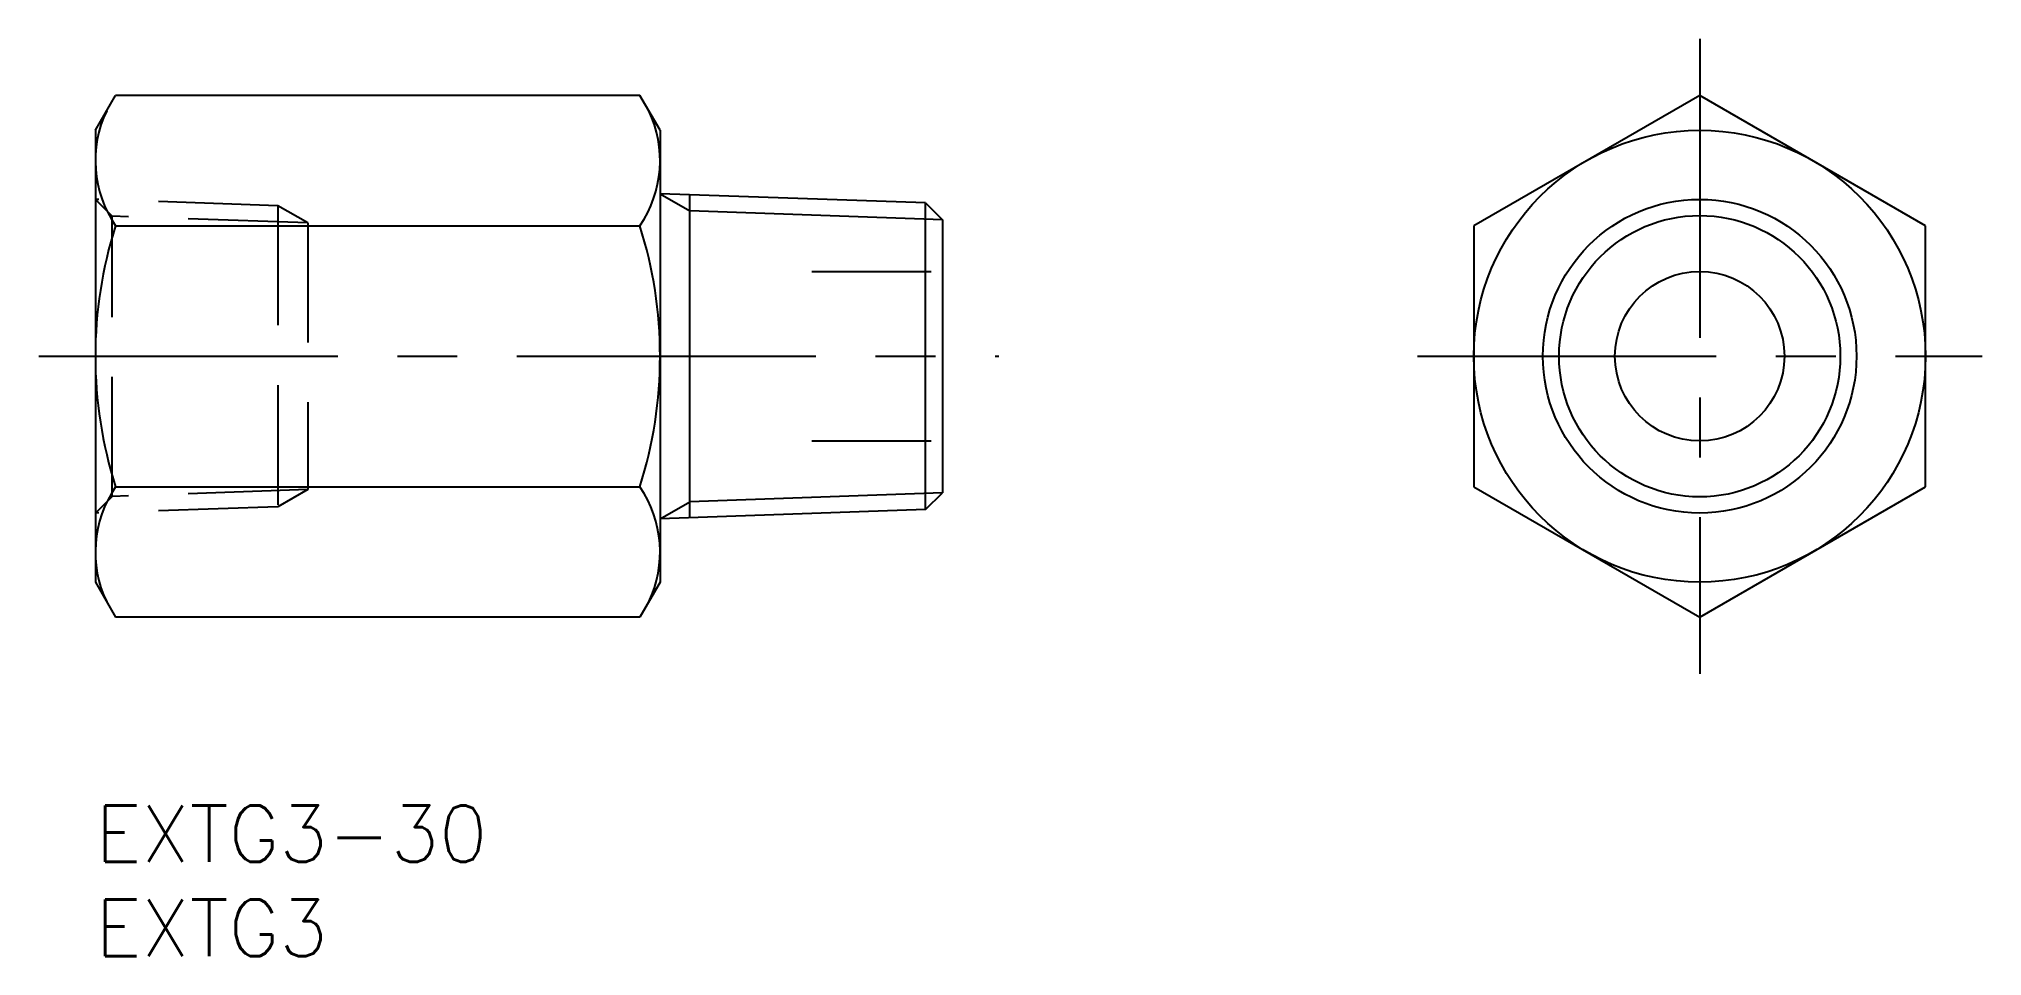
# Model space of a CAD drawing. Extents: x -3 to 100, y -8 to 41.
import ezdxf

# ---------------------------------------------------------------- set-up
doc = ezdxf.new("R2010")
doc.units = 0
doc.header["$LTSCALE"] = 0.5
doc.linetypes.add('CENTER', pattern=[50.8, 31.75, -6.35, 6.35, -6.35])
doc.linetypes.add('DASHED', pattern=[19.05, 12.7, -6.35])
for name, color, linetype in [('MSM_CENTER', 1, 'CENTER'), ('MSM_CONTINUOUS', 7, 'CONTINUOUS'), ('MSM_DASHED', 4, 'DASHED'), ('MSM_NARROW', 5, 'CONTINUOUS'), ('MSM_PART_NUMBER', 7, 'CONTINUOUS')]:
    doc.layers.add(name, color=color, linetype=linetype)
doc.styles.get("Standard").update_dxf_attribs({"font": 'txt.shx', "height": 3, "bigfont": 'bigfont.shx'})

# ---------------------------------------------------------------- blocks, each defined once
blk = doc.blocks.new('*U3')
at = {"layer": 'MSM_PART_NUMBER'}
blk.add_text('EXTG3-30', height=3, dxfattribs=at).set_placement((0, -3))
blk = doc.blocks.new('*U4')
at = {"layer": 'MSM_PART_NUMBER'}
blk.add_text('EXTG3', height=3, dxfattribs=at).set_placement((0, -8))

msp = doc.modelspace()

# ---------------------------------------------------------------- linework, layer by layer
at = {"layer": 'MSM_CENTER'}
for p, q in [((85.23, 40.71), (85.23, 7)), ((-3, 23.86), (48, 23.86)), ((70.23, 23.86), (100.23, 23.86))]:
    msp.add_line(p, q, dxfattribs=at)
at = {"layer": 'MSM_CONTINUOUS'}
for p, q in [((0, 35.86), (1.07, 37.71)), ((28.93, 37.71), (1.07, 37.71)), ((30, 35.86), (28.93, 37.71)), ((85.23, 37.71), (73.23, 30.78)), ((97.23, 30.78), (85.23, 37.71)), ((0, 35.86), (0, 11.86)), ((30, 35.86), (30, 11.86)), ((44.11, 32), (30, 32.49)), ((31.58, 15.28), (31.58, 32.43)), ((44.11, 15.72), (44.11, 32)), ((44.11, 32), (45, 31.11)), ((45, 31.11), (45, 16.6)), ((1.07, 30.78), (28.93, 30.78)), ((73.23, 30.78), (73.23, 16.93)), ((97.23, 16.93), (97.23, 30.78)), ((1.07, 16.93), (28.93, 16.93)), ((44.11, 15.72), (45, 16.6)), ((73.23, 16.93), (85.23, 10)), ((85.23, 10), (97.23, 16.93)), ((44.11, 15.72), (30, 15.22)), ((0, 11.86), (1.07, 10)), ((30, 11.86), (28.93, 10)), ((28.93, 10), (1.07, 10))]:
    msp.add_line(p, q, dxfattribs=at)
for radius in [12, 8.33, 4.5]:
    msp.add_circle((85.23, 23.86), radius, dxfattribs=at)
for centre, radius, start, end in [((6.13, 34.25), 6.13, 154.3842, 214.3842), ((23.87, 34.25), 6.13, 325.6158, 25.6158), ((22.93, 23.86), 22.93, 162.412, 197.588), ((7.07, 23.86), 22.93, 342.412, 17.588), ((6.13, 13.46), 6.13, 145.6158, 205.6158), ((23.87, 13.46), 6.13, 334.3842, 34.3842)]:
    msp.add_arc(centre, radius, start, end, dxfattribs=at)
at = {"layer": 'MSM_DASHED'}
for p, q in [((9.7, 31.85), (0, 32.19)), ((0.89, 31.3), (0, 32.19)), ((0.89, 16.41), (0.89, 31.3)), ((11.28, 30.94), (0.89, 31.3)), ((9.7, 31.85), (9.7, 15.86)), ((11.28, 30.94), (9.7, 31.85)), ((11.28, 30.94), (11.28, 16.78)), ((38.06, 28.36), (45, 28.36)), ((38.06, 19.36), (45, 19.36)), ((11.28, 16.78), (0.89, 16.41)), ((11.28, 16.78), (9.7, 15.86)), ((0.89, 16.41), (0, 15.53)), ((9.7, 15.86), (0, 15.53))]:
    msp.add_line(p, q, dxfattribs=at)
at = {"layer": 'MSM_NARROW'}
for p, q in [((30, 32.49), (31.58, 31.58)), ((45, 31.11), (31.58, 31.58)), ((45, 16.6), (31.58, 16.13)), ((30, 15.22), (31.58, 16.13))]:
    msp.add_line(p, q, dxfattribs=at)
msp.add_circle((85.23, 23.86), 7.47, dxfattribs=at)

# ---------------------------------------------------------------- block references
at = {"layer": 'MSM_CONTINUOUS'}
for name in ['*U3', '*U4']:
    msp.add_blockref(name, (0, 0), dxfattribs=at)

doc.saveas('drawing.dxf')
